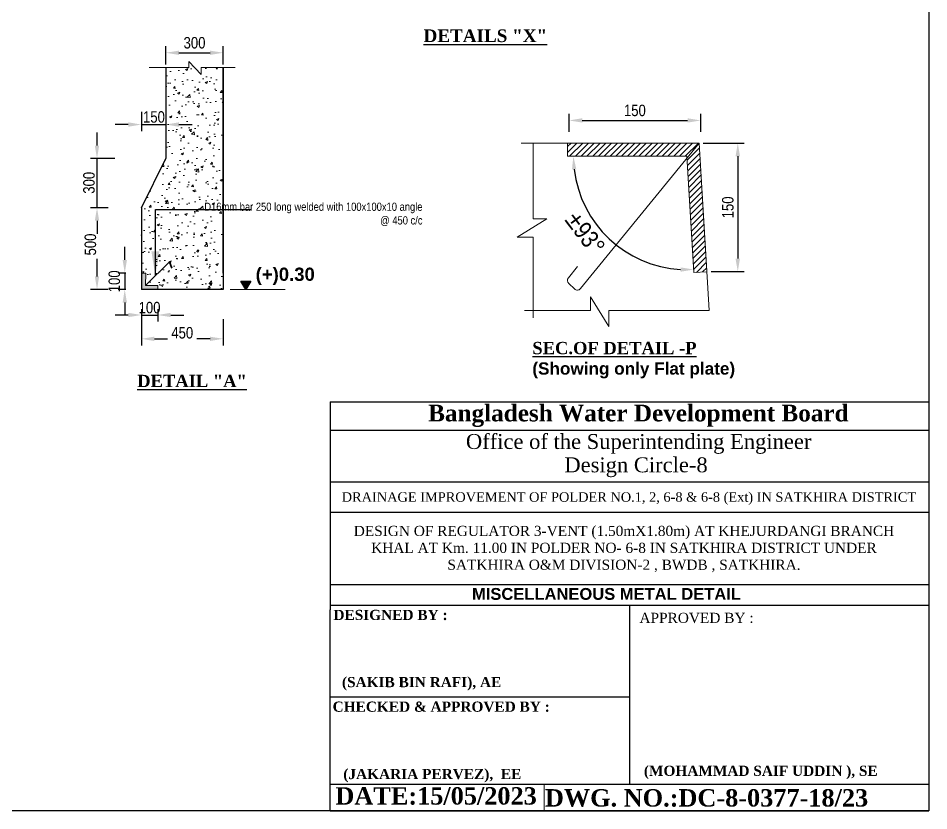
# Model space of a CAD drawing. Extents: x -119161 to 3778985, y -718511 to -30958.
# Drawn here: x 3273407 to 3284541, y -268202 to -258510 of the extents above; entities that cross this region are included whole.
import ezdxf

# ---------------------------------------------------------------- set-up
doc = ezdxf.new("R2010")
doc.units = 0
doc.header["$MEASUREMENT"] = 0
doc.layers.get('0').update_dxf_attribs({"linetype": 'CONTINUOUS'})
doc.layers.get('DEFPOINTS').update_dxf_attribs({"linetype": 'CONTINUOUS'})
for name, color, linetype, lineweight in [('Dim', 7, 'CONTINUOUS', 9), ('Grid Line_Outer', 7, 'CONTINUOUS', 5), ('HATCH', 252, 'CONTINUOUS', 5), ('Left Bank Profile', 7, 'CONTINUOUS', 25)]:
    doc.layers.add(name, color=color, linetype=linetype, lineweight=lineweight)
doc.layers.add('LINE', color=7, linetype='CONTINUOUS')
doc.layers.add('TEXT', color=10, linetype='CONTINUOUS')
doc.styles.add('ARIAL', font='ARIALN.TTF')
doc.styles.add('DIM', font='isocp3.shx')
doc.styles.get("Standard").update_dxf_attribs({"font": 'times.ttf', "height": 250})
doc.dimstyles.new('dim_150', dxfattribs={"dimtxt": 300, "dimasz": 300, "dimexe": 300, "dimexo": 100, "dimgap": 100, "dimtad": 1, "dimdec": 0, "dimzin": 0, "dimdsep": 46, "dimtxsty": 'DIM', "dimcen": 150, "dimclrd": 5, "dimclre": 5, "dimclrt": 7, "dimadec": 0, "dimazin": 0, "dimtfac": 1, "dimtdec": 0, "dimtmove": 0, "dimatfit": 3, "dimfxl": 20, "dimtolj": 1, "dimtzin": 0, "dimarcsym": 0})
doc.dimstyles.new('dim_80', dxfattribs={"dimtxt": 160, "dimasz": 160, "dimexe": 80, "dimexo": 40, "dimgap": 50, "dimtad": 1, "dimdec": 0, "dimzin": 0, "dimdsep": 46, "dimtxsty": 'DIM', "dimcen": 0.09, "dimclrd": 5, "dimclre": 5, "dimclrt": 7, "dimadec": 0, "dimazin": 0, "dimtfac": 1, "dimtdec": 0, "dimtmove": 0, "dimatfit": 3, "dimfxl": 1, "dimtolj": 1, "dimtzin": 0, "dimarcsym": 0})

# ---------------------------------------------------------------- blocks, each defined once
blk = doc.blocks.new('*D377')
at = {"layer": 'DEFPOINTS', "color": 0, "lineweight": -2, "ltscale": 500}
for p in [(3274913, -259615), (3275213, -259610), (3275213, -259810)]:
    blk.add_point(p, dxfattribs=at)
at = {"layer": 'Dim', "color": 5, "lineweight": -2, "ltscale": 500}
for p, q in [((3274913, -259655), (3274913, -259890)), ((3275213, -259650), (3275213, -259890)), ((3274753, -259810), (3274593, -259810)), ((3274913, -259810), (3275213, -259810)), ((3275373, -259810), (3275533, -259810))]:
    blk.add_line(p, q, dxfattribs=at)
for points in [[(3274753, -259783), (3274753, -259837), (3274913, -259810)], [(3275373, -259783), (3275373, -259837), (3275213, -259810)]]:
    blk.add_solid(points, dxfattribs=at)
at = {"layer": 'Dim', "color": 7, "ltscale": 500, "insert": (3275067, -259718), "char_height": 140, "attachment_point": 5, "style": 'ARIAL'}
blk.add_mtext('\\A1;150', dxfattribs=at)
blk = doc.blocks.new('*D378')
at = {"layer": 'DEFPOINTS', "color": 0, "lineweight": -2, "ltscale": 500}
for p in [(3274547, -260827), (3274371, -261827), (3274547, -261827)]:
    blk.add_point(p, dxfattribs=at)
at = {"layer": 'Dim', "color": 5, "lineweight": -2, "ltscale": 500}
for p, q in [((3274507, -260827), (3274291, -260827)), ((3274371, -260987), (3274371, -261100)), ((3274371, -261667), (3274371, -261453)), ((3274507, -261827), (3274291, -261827))]:
    blk.add_line(p, q, dxfattribs=at)
for points in [[(3274344, -260987), (3274397, -260987), (3274371, -260827)], [(3274344, -261667), (3274397, -261667), (3274371, -261827)]]:
    blk.add_solid(points, dxfattribs=at)
at = {"layer": 'Dim', "color": 7, "ltscale": 500, "insert": (3274290, -261277), "char_height": 140, "attachment_point": 5, "rotation": 90, "style": 'ARIAL'}
blk.add_mtext('\\A1;500', dxfattribs=at)
blk = doc.blocks.new('*D379')
at = {"layer": 'DEFPOINTS', "color": 0, "lineweight": -2, "ltscale": 500}
for p in [(3274371, -260227), (3274629, -260227), (3274547, -260827)]:
    blk.add_point(p, dxfattribs=at)
at = {"layer": 'Dim', "color": 5, "lineweight": -2, "ltscale": 500}
for p, q in [((3274371, -260067), (3274371, -259907)), ((3274589, -260227), (3274291, -260227)), ((3274371, -260827), (3274371, -260227)), ((3274507, -260827), (3274291, -260827)), ((3274371, -260987), (3274371, -261147))]:
    blk.add_line(p, q, dxfattribs=at)
for points in [[(3274344, -260067), (3274397, -260067), (3274371, -260227)], [(3274344, -260987), (3274397, -260987), (3274371, -260827)]]:
    blk.add_solid(points, dxfattribs=at)
at = {"layer": 'Dim', "color": 7, "ltscale": 500, "insert": (3274273, -260522), "char_height": 140, "attachment_point": 5, "rotation": 90, "style": 'ARIAL'}
blk.add_mtext('\\A1;300', dxfattribs=at)
blk = doc.blocks.new('*D380')
at = {"layer": 'DEFPOINTS', "color": 0, "lineweight": -2, "ltscale": 500}
for p in [(3274913, -262026), (3275113, -262026), (3275113, -262139)]:
    blk.add_point(p, dxfattribs=at)
at = {"layer": 'Dim', "color": 5, "lineweight": -2, "ltscale": 500}
for p, q in [((3274913, -262066), (3274913, -262219)), ((3275113, -262066), (3275113, -262219)), ((3274753, -262139), (3274593, -262139)), ((3274913, -262139), (3275113, -262139)), ((3275273, -262139), (3275433, -262139))]:
    blk.add_line(p, q, dxfattribs=at)
for points in [[(3274753, -262112), (3274753, -262165), (3274913, -262139)], [(3275273, -262112), (3275273, -262165), (3275113, -262139)]]:
    blk.add_solid(points, dxfattribs=at)
at = {"layer": 'Dim', "color": 7, "ltscale": 500, "insert": (3275013, -262049), "char_height": 140, "attachment_point": 5, "style": 'ARIAL'}
blk.add_mtext('\\A1;100', dxfattribs=at)
blk = doc.blocks.new('*D381')
at = {"layer": 'DEFPOINTS', "color": 0, "lineweight": -2, "ltscale": 500}
for p in [(3274765, -261626), (3274710, -261827), (3274765, -261827)]:
    blk.add_point(p, dxfattribs=at)
at = {"layer": 'Dim', "color": 5, "lineweight": -2, "ltscale": 500}
for p, q in [((3274710, -261466), (3274710, -261306)), ((3274725, -261626), (3274630, -261626)), ((3274710, -261626), (3274710, -261827)), ((3274725, -261827), (3274630, -261827)), ((3274710, -261987), (3274710, -262147))]:
    blk.add_line(p, q, dxfattribs=at)
for points in [[(3274684, -261466), (3274737, -261466), (3274710, -261626)], [(3274684, -261987), (3274737, -261987), (3274710, -261827)]]:
    blk.add_solid(points, dxfattribs=at)
at = {"layer": 'Dim', "color": 7, "ltscale": 500, "insert": (3274583, -261727), "char_height": 140, "attachment_point": 5, "rotation": 90, "style": 'ARIAL'}
blk.add_mtext('\\A1;100', dxfattribs=at)
blk = doc.blocks.new('*D382')
at = {"layer": 'DEFPOINTS', "color": 0, "lineweight": -2, "ltscale": 500}
for p in [(3274913, -262151), (3275913, -262151), (3275913, -262430)]:
    blk.add_point(p, dxfattribs=at)
at = {"layer": 'Dim', "color": 5, "lineweight": -2, "ltscale": 500}
for p, q in [((3274913, -262191), (3274913, -262510)), ((3275913, -262191), (3275913, -262510)), ((3275073, -262430), (3275234, -262430)), ((3275753, -262430), (3275592, -262430))]:
    blk.add_line(p, q, dxfattribs=at)
for points in [[(3275073, -262404), (3275073, -262457), (3274913, -262430)], [(3275753, -262404), (3275753, -262457), (3275913, -262430)]]:
    blk.add_solid(points, dxfattribs=at)
at = {"layer": 'Dim', "color": 7, "ltscale": 500, "insert": (3275413, -262357), "char_height": 140, "attachment_point": 5, "style": 'ARIAL'}
blk.add_mtext('\\A1;450', dxfattribs=at)
blk = doc.blocks.new('*D383')
at = {"layer": 'DEFPOINTS', "color": 0, "lineweight": -2, "ltscale": 500}
for p in [(3275913, -258932), (3275213, -259115), (3275913, -259115)]:
    blk.add_point(p, dxfattribs=at)
at = {"layer": 'Dim', "color": 5, "lineweight": -2, "ltscale": 500}
for p, q in [((3275213, -259075), (3275213, -258852)), ((3275373, -258932), (3275753, -258932)), ((3275913, -259075), (3275913, -258852))]:
    blk.add_line(p, q, dxfattribs=at)
for points in [[(3275373, -258906), (3275373, -258959), (3275213, -258932)], [(3275753, -258906), (3275753, -258959), (3275913, -258932)]]:
    blk.add_solid(points, dxfattribs=at)
at = {"layer": 'Dim', "color": 7, "ltscale": 500, "insert": (3275563, -258811), "char_height": 140, "attachment_point": 5, "style": 'ARIAL'}
blk.add_mtext('\\A1;300', dxfattribs=at)
blk = doc.blocks.new('*D384')
at = {"layer": 'DEFPOINTS', "color": 0, "lineweight": -2, "ltscale": 500}
for p in [(3280125, -260197), (3281584, -260197), (3281584, -260197), (3280938, -261426), (3281669, -261619)]:
    blk.add_point(p, dxfattribs=at)
at = {"layer": 'Dim', "color": 5, "lineweight": -2, "ltscale": 500}
blk.add_arc((3281584, -260197), 1388, 186.6062, 266.8022, dxfattribs=at)
for points in [[(3280178, -260359), (3280231, -260356), (3280195, -260197)], [(3281506, -261557), (3281507, -261610), (3281666, -261583)]]:
    blk.add_solid(points, dxfattribs=at)
at = {"layer": 'Dim', "color": 7, "ltscale": 500, "insert": (3280339, -261139), "char_height": 140, "attachment_point": 5, "rotation": 307.1104, "style": 'ARIAL'}
blk.add_mtext('\\A1;{\\H1.5625x;%%P93°}', dxfattribs=at)
blk = doc.blocks.new('*D385')
at = {"layer": 'DEFPOINTS', "color": 0, "lineweight": -2, "ltscale": 500}
for p in [(3281744, -260037), (3281838, -261609), (3282205, -261609)]:
    blk.add_point(p, dxfattribs=at)
at = {"layer": 'Dim', "color": 5, "lineweight": -2, "ltscale": 500}
for p, q in [((3281784, -260037), (3282285, -260037)), ((3282205, -260197), (3282205, -261449)), ((3281878, -261609), (3282285, -261609))]:
    blk.add_line(p, q, dxfattribs=at)
for points in [[(3282178, -260197), (3282232, -260197), (3282205, -260037)], [(3282178, -261449), (3282232, -261449), (3282205, -261609)]]:
    blk.add_solid(points, dxfattribs=at)
at = {"layer": 'Dim', "color": 7, "ltscale": 500, "insert": (3282084, -260823), "char_height": 140, "attachment_point": 5, "rotation": 90, "style": 'ARIAL'}
blk.add_mtext('\\A1;150', dxfattribs=at)
blk = doc.blocks.new('*D386')
at = {"layer": 'DEFPOINTS', "color": 0, "lineweight": -2, "ltscale": 500}
for p in [(3281752, -259760), (3280143, -259939), (3281752, -259939)]:
    blk.add_point(p, dxfattribs=at)
at = {"layer": 'Dim', "color": 5, "lineweight": -2, "ltscale": 500}
for p, q in [((3280143, -259899), (3280143, -259680)), ((3281752, -259899), (3281752, -259680)), ((3280303, -259760), (3281592, -259760))]:
    blk.add_line(p, q, dxfattribs=at)
for points in [[(3280303, -259733), (3280303, -259786), (3280143, -259760)], [(3281592, -259733), (3281592, -259786), (3281752, -259760)]]:
    blk.add_solid(points, dxfattribs=at)
at = {"layer": 'Dim', "color": 7, "ltscale": 500, "insert": (3280947, -259638), "char_height": 140, "attachment_point": 5, "style": 'ARIAL'}
blk.add_mtext('\\A1;150', dxfattribs=at)

msp = doc.modelspace()

# ---------------------------------------------------------------- hatches: boundary and pattern name
at = {"lineweight": 15}
h = msp.add_hatch(dxfattribs=at)
h.set_pattern_fill('ANSI31', color=256, scale=400)
h.set_pattern_definition([(45, (3012811.186, -280047.677), (-35.355339, 35.355339), [])])
h.paths.add_polyline_path([(3281734.7, -260037.4), (3280125.2, -260037.4), (3280125.2, -260197.4), (3281583.9, -260197.4), (3281668.6, -261619.3), (3281828.3, -261609.8)])
at = {"layer": 'Dim'}
h = msp.add_hatch(dxfattribs=at)
h.set_pattern_fill('AR-CONC', color=8, scale=40)
h.set_pattern_definition([(50, (2986829.23, -300732.7), (286.90407, -25.10085), [30, -330]), (355, (2986829.23, -300732.7), (-55.50053, 300.87685), [24, -264]), (100.45144, (2986853.14, -300734.8), (231.40354, 275.776), [25.49608, -280.45684]), (46.1842, (2986829.23, -300652.7), (426.89653, -66.2077), [45, -495]), (96.63564, (2986864.8, -300658.23), (373.8648, 389.64744), [38.24414, -420.6855]), (351.18416, (2986829.23, -300652.7), (373.8648, 389.64744), [36, -396]), (21, (2986869.23, -300672.7), (238.76282, -161.04756), [30, -330]), (326, (2986869.23, -300672.7), (97.32613, 290.06002), [24, -264]), (71.45144, (2986889.13, -300686.13), (336.08895, 129.01246), [25.49608, -280.45684]), (37.5, (2986829.23, -300732.71), (4.863942, 133.15754), [0, -260.8, 0, -268, 0, -265]), (7.5, (2986829.23, -300732.71), (105.227815, 157.764685), [0, -152.8, 0, -254.8, 0, -101]), (327.5, (2986740.03, -300732.71), (213.528974, -9.02195), [0, -100, 0, -312, 0, -414]), (317.5, (2986700.03, -300732.71), (233.27447, 40.04199), [0, -130, 0, -207.2, 0, -294])])
h.paths.add_polyline_path([(3274913.3, -260826.8), (3274913.3, -261626.8), (3274966.1, -261626.8), (3274962.1, -261779.3), (3275163.3, -261779.3), (3275163.3, -261826.8), (3275259.4, -261826.8), (3275913.3, -261826.8), (3275913.3, -259113.1), (3275644.2, -259113.1), (3275644.2, -259198.9), (3275493, -259037.4), (3275493, -259113.1), (3275213.3, -259113.1), (3275213.3, -260226.8)])
h = msp.add_hatch(dxfattribs=at)
h.set_pattern_fill('ANSI31', color=8, scale=0.315)
h.set_pattern_definition([(45, (3167745.439834, -294921.44746), (-0.027842329509, 0.027842329509), [])])
h.paths.add_polyline_path([(3276252.4, -261724.1), (3276191.7, -261724.1), (3276191.7, -261826.7)])
h.paths.add_polyline_path([(3276191.7, -261724.1), (3276131.1, -261724.1), (3276191.7, -261826.7)])
at = {"layer": 'Grid Line_Outer', "ltscale": 2}
h = msp.add_hatch(color=1, dxfattribs=at)
h.dxf.hatch_style = 1
h.paths.add_polyline_path([(3275113.3, -261826.8), (3275113.3, -261779.3), (3274962.1, -261779.3), (3274966.1, -261626.8), (3274913.3, -261626.8), (3274913.3, -261826.8)])

# ---------------------------------------------------------------- linework, layer by layer
at = {"lineweight": 15}
for p, q in [((3279557.3, -260037.4), (3281734.7, -260037.4)), ((3281734.7, -260037.4), (3281856.6, -262083.6)), ((3280125.2, -260197.4), (3281583.9, -260197.4)), ((3281583.9, -260197.4), (3281668.6, -261619.3)), ((3281668.6, -261619.3), (3281828.3, -261609.8))]:
    msp.add_line(p, q, dxfattribs=at)
at = {"color": 5}
msp.add_lwpolyline([(3276191.7, -261826.7), (3276130.5, -261724.1), (3276252.4, -261724.1), (3276191.7, -261826.7)], dxfattribs=at)
at = {"layer": 'Dim', "lineweight": 15}
msp.add_lwpolyline([(3276060.5, -259113.1), (3275644.2, -259113.1), (3275644.2, -259198.9), (3275493, -259037.4), (3275493, -259113.1), (3275007.1, -259113.1)], dxfattribs=at)
at = {"layer": 'Grid Line_Outer', "color": 1, "ltscale": 2}
msp.add_line((3275113.3, -261826.8), (3275113.3, -261779.3), dxfattribs=at)
at = {"layer": 'Grid Line_Outer', "color": 1, "lineweight": 35, "ltscale": 2}
msp.add_lwpolyline([(3274962.1, -261779.3), (3275256.9, -261489.8), (3275286, -261565.6)], dxfattribs=at)
at = {"layer": 'Grid Line_Outer', "color": 1, "ltscale": 2}
msp.add_lwpolyline([(3275259.4, -261826.8), (3274913.3, -261826.8), (3274913.3, -261626.8), (3274966.1, -261626.8), (3274962.1, -261779.3), (3275113.3, -261779.3)], dxfattribs=at)
at = {"layer": 'HATCH', "color": 8, "lineweight": 15}
for p, q in [((3280125.2, -260197.4), (3280125.2, -260037.4)), ((3274913.3, -261426.1), (3274913.3, -261826.8)), ((3274966.1, -261626.8), (3274913.3, -261626.8)), ((3274966.1, -261626.8), (3274962.1, -261779.3)), ((3275339.5, -261826.8), (3274913.3, -261826.8)), ((3274962.1, -261779.3), (3275113.3, -261779.3)), ((3275113.3, -261779.3), (3275113.3, -261826.8))]:
    msp.add_line(p, q, dxfattribs=at)
at = {"layer": 'HATCH', "color": 5, "lineweight": 15}
for points in [[(3279704.8, -260037.4), (3279704.8, -260964.5), (3279871.1, -260964.5), (3279506.7, -261186.2), (3279703.8, -261186.2), (3279703.8, -262175)], [(3279598.7, -262082.7), (3280405.3, -262082.7), (3280405.3, -261916.3), (3280627, -262280.7), (3280627, -262083.6), (3281856.6, -262083.6)]]:
    msp.add_lwpolyline(points, dxfattribs=at)
at = {"layer": 'HATCH', "color": 13, "lineweight": 15}
msp.add_lwpolyline([(3280246.3, -261546.8), (3280133.8, -261686, 0.3894364), (3280138.1, -261753.5), (3280208.3, -261820.9, 0.4378671), (3280281.6, -261816.5), (3281734.7, -260037.4)], format="xyb", dxfattribs=at)
at = {"layer": 'HATCH', "color": 8, "lineweight": 15}
msp.add_lwpolyline([(3275997.8, -261826.8), (3276669.9, -261826.8)], dxfattribs=at)
at = {"layer": 'Left Bank Profile'}
msp.add_lwpolyline([(3277222.3, -268201.5), (3284540.6, -268201.5)], dxfattribs=at)
msp.add_lwpolyline([(3277222.3, -268201.5), (3284540.6, -268201.5)], dxfattribs=at)
at = {"layer": 'LINE', "lineweight": 9}
for p in [(3284540.6, -263158.1), (3284540.6, -263199.8)]:
    msp.add_line(p, (3284540.6, -268201.5), dxfattribs=at)
at = {"layer": 'LINE'}
for p, q in [((3277222.3, -263199.8), (3284540.6, -263199.8)), ((3277222.3, -263199.8), (3277222.3, -265745.6)), ((3277222.3, -263546.8), (3284540.6, -263546.8)), ((3277222.3, -264180.6), (3284540.6, -264180.6)), ((3277222.3, -264548.1), (3284540.6, -264548.1)), ((3277222.3, -265436.1), (3284540.6, -265436.1)), ((3277222.3, -265687.4), (3284540.6, -265687.4)), ((3277222.3, -268201.5), (3277222.3, -265745.6)), ((3280881.4, -265687.4), (3280881.4, -267876.8)), ((3277222.3, -266808.4), (3280881.4, -266808.4)), ((3277222.3, -267876.8), (3284540.6, -267876.8)), ((3278595.4, -267876.8), (3284540.6, -267876.8)), ((3278595.4, -267876.8), (3284540.6, -267876.8)), ((3278595.4, -267876.8), (3284540.6, -267876.8))]:
    msp.add_line(p, q, dxfattribs=at)
at = {"layer": 'LINE', "color": 7, "lineweight": 9}
for p, q in [((3279837.9, -267876.8), (3279837.9, -268201.5)), ((3284540.6, -268201.5), (3277465.8, -268201.5)), ((3283030.8, -268201.5), (3283525.6, -268201.5))]:
    msp.add_line(p, q, dxfattribs=at)
at = {"layer": 'LINE'}
msp.add_lwpolyline([(3284540.6, -268201.5), (3258501.3, -268201.5), (3258501.3, -249788.1), (3284540.6, -249788.1)], close=True, dxfattribs=at)
at = {"layer": 'LINE', "ltscale": 500}
for points in [[(3275913.3, -261626.8), (3275913.3, -259113.1), (3275913.3, -261826.8), (3274913.3, -261826.8)], [(3275213.3, -259114.9), (3275213.3, -260226.8)], [(3275213.3, -259114.9), (3275213.3, -260226.8)], [(3274913.3, -260826.8), (3275213.3, -260226.8)], [(3274913.3, -260826.8), (3274913.3, -261826.8)]]:
    msp.add_lwpolyline(points, dxfattribs=at)

# ---------------------------------------------------------------- texts
at = {"layer": 'LINE', "color": 7, "lineweight": 9}
msp.add_text('APPROVED BY :', height=124.121, dxfattribs=at).set_placement((3281003.1, -265904.4))
at = {"layer": 'LINE', "color": 4, "char_height": 150, "width": 8809.359, "attachment_point": 4}
for s, insert in [('\\pi3675.8;{\\fTimes New Roman|b1|i0|c0|p18;\\H1.0309x;\\L\\C6;DETAILS "X"\\P\\pi4404.7;\\H0.99996x;\\P\\pi0;\\fArial Narrow|b0|i0|c0|p34;\\H0.97x;\\C256; }', (3274686.9, -258980.7)), ('{\\fTimes New Roman|b1|i0|c0|p18;\\L\\C6;SEC.OF DETAIL -P\\P\\fArial|b1|i0|c0|p34;\\l\\C0;(Showing only Flat plate)}', (3279693.4, -262691.2)), ('{\\fTimes New Roman|b1|i0|c0|p18;\\L\\C6;DETAIL "A"}', (3274861.9, -262945.7))]:
    msp.add_mtext(s, dxfattribs=dict(at, insert=insert))
at = {"layer": 'LINE', "color": 7, "lineweight": 9}
for s, insert, char_height, width, attachment_point in [('{\\fTimes New Roman|b1|i0|c0|p18;Bangladesh Water Development Board}', (3278419.2, -263236), 203.885, 7323.494, 1), ('{\\fTimes New Roman|b0|i0|c0|p18;Office of the Superintending Engineer}', (3278881.3, -263594.5), 182.458, 6553.824, 1), ('{\\fTimes New Roman|b0|i0|c0|p18;Design Circle-8}', (3280084.9, -263879.9), 182.458, 6553.824, 1), ('{\\fTimes New Roman Greek|b0|i0|c0|p18;\\C256;DRAINAGE IMPROVEMENT OF POLDER NO.1, 2, 6-8 & 6-8 (Ext) IN SATKHIRA DISTRICT }', (3280874.4, -264460.5), 116.1797, 7287.207, 8), ('{\\fTimes New Roman Greek|b0|i0|c0|p18;\\C256;DESIGN OF REGULATOR 3-VENT (1.50mX1.80m) AT KHEJURDANGI BRANCH KHAL AT Km. 11.00 IN POLDER NO- 6-8 IN SATKHIRA DISTRICT UNDER SATKHIRA O&M DIVISION-2 , BWDB , SATKHIRA.}', (3280813.8, -265284.2), 124.1209, 6907.579, 8), ('{\\fArial|b1|i0|c0|p34;\\C0;MISCELLANEOUS METAL DETAIL}', (3280599.9, -265623.9), 144.635, 7133.607, 8)]:
    msp.add_mtext(s, dxfattribs=dict(at, insert=insert, char_height=char_height, width=width, attachment_point=attachment_point))
at = {"layer": 'LINE', "color": 7, "lineweight": 9, "attachment_point": 1}
for s, insert, char_height in [('{\\fTimes New Roman|b1|i0|c0|p18;DESIGNED BY :}', (3277261.5, -265744.2), 124.121), ('{\\fTimes New Roman|b1|i0|c0|p18;\\C0;(SAKIB BIN RAFI), AE}', (3277365.6, -266565.7), 124.121), ('{\\fTimes New Roman|b1|i0|c0|p18;CHECKED & APPROVED BY :}', (3277251.3, -266866), 124.121), ('{\\fTimes New Roman|b1|i0|c0|p18;\\C0;(JAKARIA PERVEZ),  EE  }', (3277381.9, -267689.8), 124.121), ('{\\fTimes New Roman|b1|i0|c0|p18;\\C0;(MOHAMMAD SAIF UDDIN ), SE}', (3281057.2, -267650.2), 124.121), ('{\\fTimes New Roman|b1|i0|c0|p18;DATE:15/05/2023}', (3277285.2, -267913), 212.672), (' {\\fTimes New Roman|b1|i0|c0|p18;DWG. NO.:DC-8-0377-18/23}', (3279766.8, -267937.1), 212.672)]:
    msp.add_mtext(s, dxfattribs=dict(at, insert=insert, char_height=char_height))
at = {"layer": 'TEXT', "insert": (3278350.7, -260908.3), "char_height": 100, "width": 2725.449, "attachment_point": 6, "style": 'ARIAL'}
msp.add_mtext('{\\C7;D16mm bar 250 long welded with 100x100x10 angle @ 450 c/c}', dxfattribs=at)
at = {"layer": 'TEXT', "color": 6, "insert": (3276310.4, -261665.1, 0), "char_height": 162, "width": 515.142, "attachment_point": 4, "style": 'ARIAL'}
msp.add_mtext('{\\fArial|b1|i0|c0|p34;(+)0.30}', dxfattribs=at)

# ---------------------------------------------------------------- dimensions: what is measured, and where the dimension line sits
at = {"layer": 'Dim', "ltscale": 500}
for base, p1, p2, text, picture, middle in [((3275913.3, -258932.4), (3275213.3, -259114.9), (3275913.3, -259114.9), '300', '*D383', (3275563.3, -258811)), ((3281752, -259759.7), (3280142.6, -259939.2), (3281752, -259939.2), '150', '*D386', (3280947.3, -259638.3))]:
    dim = msp.add_linear_dim(base=base, p1=p1, p2=p2, text=text, dimstyle='dim_80', override={"dimtxt": 140, "dimtxsty": 'ARIAL', "dimtmove": 2}, dxfattribs=at)
    dim.commit()
    dim.dimension.update_dxf_attribs({"geometry": picture, "text_midpoint": middle})
for base, p1, p2, text, picture, middle in [((3275213.3, -259809.9), (3274913.3, -259614.8), (3275213.3, -259609.9), '150', '*D377', (3275067.2, -259718)), ((3275113.3, -262138.6), (3274913.3, -262026.4), (3275113.3, -262026.4), '100', '*D380', (3275013.3, -262049.5)), ((3275913.3, -262430.2), (3274913.3, -262151.1), (3275913.3, -262151.1), '450', '*D382', (3275413.3, -262356.7))]:
    dim = msp.add_linear_dim(base=base, p1=p1, p2=p2, text=text, dimstyle='dim_80', override={"dimtxt": 140, "dimtxsty": 'ARIAL', "dimtmove": 2}, dxfattribs=at)
    dim.commit()
    dim.dimension.update_dxf_attribs({"geometry": picture, "text_midpoint": middle, "dimtype": 160})
for base, p1, p2, text, picture, middle in [((3274370.6, -260226.8), (3274547.1, -260826.8), (3274628.8, -260226.8), '300', '*D379', (3274273, -260522.1)), ((3274370.6, -261826.8), (3274547.1, -260826.8), (3274547.1, -261826.8), '500', '*D378', (3274290, -261276.8)), ((3274710.4, -261826.8), (3274764.6, -261626.5), (3274764.6, -261826.8), '100', '*D381', (3274582.6, -261726.7))]:
    dim = msp.add_linear_dim(base=base, p1=p1, p2=p2, angle=90, text=text, dimstyle='dim_80', override={"dimtxt": 140, "dimtxsty": 'ARIAL', "dimtmove": 2}, dxfattribs=at)
    dim.commit()
    dim.dimension.update_dxf_attribs({"geometry": picture, "text_midpoint": middle, "dimtype": 160})
dim = msp.add_linear_dim(base=(3282205.2, -261609.2), p1=(3281743.9, -260037.4), p2=(3281837.6, -261609.2), angle=90, text='150', dimstyle='dim_80', override={"dimtxt": 140, "dimtxsty": 'ARIAL', "dimtmove": 2}, dxfattribs=at)
dim.commit()
dim.dimension.update_dxf_attribs({"geometry": '*D385', "text_midpoint": (3282083.7, -260823.3)})
dim = msp.add_angular_dim_2l(base=(3280937.9, -261426.4), line1=((3281583.9, -260197.4), (3281668.6, -261619.3)), line2=((3280125.2, -260197.4), (3281583.9, -260197.4)), text='{\\H1.5625x;%%P<>}', dimstyle='dim_80', override={"dimtxt": 140, "dimtxsty": 'ARIAL', "dimtmove": 2}, dxfattribs=at)
dim.commit()
dim.dimension.update_dxf_attribs({"geometry": '*D384', "text_midpoint": (3280339.2, -261139.1), "dimtype": 162})

# ---------------------------------------------------------------- leaders
msp.add_leader([(3275084.5, -261659.1), (3275084.5, -260847.8), (3276246.6, -260847.8)], dimstyle='dim_150', override={"dimtmove": 1}, dxfattribs=at)

doc.saveas('drawing.dxf')
